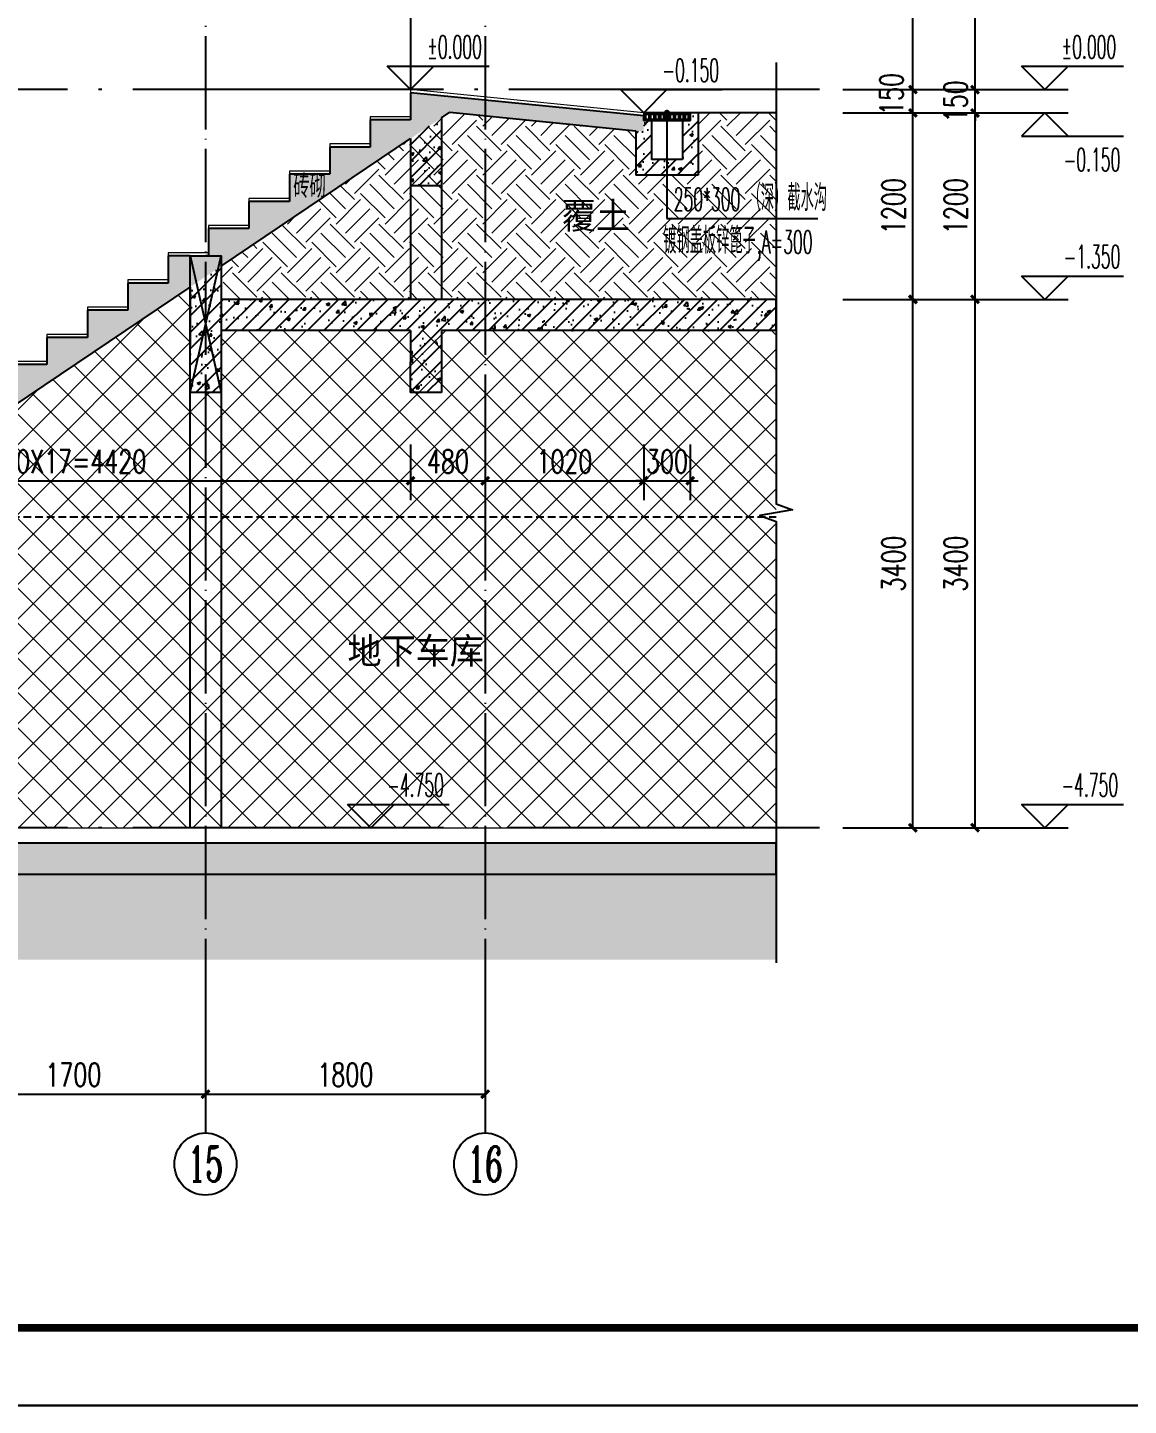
# Model space of a CAD drawing. Extents: x 393367 to 3005760, y 4998 to 826018.
# Drawn here: x 2827563 to 2834647, y 557662 to 566529 of the extents above; entities that cross this region are included whole.
import ezdxf
from ezdxf.enums import TextEntityAlignment as Align

# ---------------------------------------------------------------- set-up
doc = ezdxf.new("R2010")
doc.units = 0
doc.header["$LTSCALE"] = 1000
doc.linetypes.add('DOTE', pattern=[2.42, 2, -0.2, 0.02, -0.2])
doc.linetypes.add('HIDDEN', pattern=[0.375, 0.25, -0.125])
doc.layers.get('0').update_dxf_attribs({"linetype": 'CONTINUOUS'})
doc.layers.get('Defpoints').update_dxf_attribs({"linetype": 'CONTINUOUS'})
for name, color, linetype in [('-TK', 7, 'CONTINUOUS'), ('AXIS', 3, 'CONTINUOUS'), ('AXIS_TEXT', 7, 'CONTINUOUS'), ('DIM_ELEV', 3, 'CONTINUOUS'), ('DIM_LEAD', 3, 'CONTINUOUS'), ('DIM_SYMB', 3, 'CONTINUOUS'), ('DOTE', 8, 'DOTE'), ('PUB_DIM', 3, 'CONTINUOUS'), ('PUB_HATCH', 8, 'CONTINUOUS'), ('PUB_TEXT', 7, 'CONTINUOUS'), ('S-大样-砼线', 7, 'CONTINUOUS'), ('TEXT', 7, 'CONTINUOUS'), ('WALL', 130, 'CONTINUOUS'), ('地库集水坑', 128, 'CONTINUOUS'), ('审核', 1, 'CONTINUOUS'), ('尺寸标注', 86, 'CONTINUOUS'), ('看线', 251, 'CONTINUOUS')]:
    doc.layers.add(name, color=color, linetype=linetype)
doc.layers.add('yichutu', color=7, linetype='CONTINUOUS', true_color=0xffffff, plot=False)
doc.layers.add('内粉刷', color=37, linetype='CONTINUOUS', lineweight=9)
doc.layers.add('填充', color=251, linetype='CONTINUOUS', lineweight=5)
doc.styles.add('_TCH_AXIS', font='COMPLEX', dxfattribs={"bigfont": 'GBCBIG'})
doc.styles.add('_TCH_DIM', font='simplex.shx', dxfattribs={"width": 0.65, "bigfont": 'gbcbig.shx'})
doc.styles.add('_TCH_DIM_T3', font='SIMPLEX', dxfattribs={"width": 0.705882, "bigfont": 'GBCBIG'})
doc.styles.add('COMPLEX', font='COMPLEX')
doc.styles.add('TSSD_Rein', font='Tssdeng.shx', dxfattribs={"width": 0.7, "bigfont": 'hztxt.shx'})
doc.dimstyles.new('_TCH_ARCH&&50', dxfattribs={"dimtxt": 148.75, "dimasz": 50, "dimexe": 125, "dimexo": 150, "dimgap": 50, "dimtad": 1, "dimdec": 0, "dimzin": 0, "dimdsep": 46, "dimtxsty": '_TCH_DIM_T3', "dimblk": 'ARCHTICK', "dimcen": 0.09, "dimclrt": 4, "dimazin": 2, "dimtfac": 1, "dimtdec": 0, "dimtix": 1, "dimtmove": 2, "dimatfit": 3, "dimfxl": 1, "dimtolj": 1, "dimtzin": 0, "dimarcsym": 0})
pattern_1 = [(45, (2410820.16, 602438.364), (-53.033009, 53.033009), []), (50, (2410820.16, 602438.36), (215.178055, -18.82564), [22.5, -247.5]), (355, (2410820.16, 602438.36), (-41.6254, 225.65764), [18, -198]), (100.4514, (2410838.1, 602436.8), (173.55281, 206.83186), [19.12206, -210.34263]), (46.1842, (2410820.16, 602498.36), (320.17231, -49.6557), [33.75, -371.25]), (96.6356, (2410846.84, 602494.23), (280.39881, 292.23536), [28.68309, -315.5139]), (351.1842, (2410820.16, 602498.36), (280.39858, 292.23558), [27, -297]), (21, (2410850.16, 602483.36), (179.072116, -120.78567), [22.5, -247.5]), (326, (2410850.16, 602483.36), (72.9946, 217.54501), [18, -198]), (71.4514, (2410865.08, 602473.3), (252.06679, 96.75915), [19.12206, -210.34263]), (37.5, (2410820.16, 602438.364), (3.647957, 99.868156), [0, -195.6, 0, -201, 0, -198.75]), (7.5, (2410820.16, 602438.36), (78.92086, 118.323514), [0, -114.6, 0, -191.1, 0, -75.75]), (327.5, (2410753.26, 602438.364), (160.146731, -6.766462), [0, -75, 0, -234, 0, -310.5]), (317.5, (2410723.26, 602438.36), (174.95585, 30.031495), [0, -97.5, 0, -155.4, 0, -220.5])]

# ---------------------------------------------------------------- blocks, each defined once
blk = doc.blocks.new('_ArchTick')
at = {"color": 0, "linetype": 'ByBlock', "const_width": 0.4}
blk.add_lwpolyline([(-0.5, -0.5), (0.5, 0.5)], dxfattribs=at)
blk = doc.blocks.new('*D2295')
at = {"layer": 'AXIS', "color": 0, "lineweight": -2, "transparency": 16777216}
for p, q in [((2828707.9, 560265.5), (2828707.9, 559540.5)), ((2830507.9, 560265.5), (2830507.9, 559540.5)), ((2828707.9, 559665.5), (2830507.9, 559665.5))]:
    blk.add_line(p, q, dxfattribs=at)
at = {"layer": 'Defpoints', "color": 0, "transparency": 16777216}
for p in [(2828707.9, 560415.5), (2830507.9, 560415.5), (2830507.9, 559665.5)]:
    blk.add_point(p, dxfattribs=at)
at = {"layer": 'AXIS', "color": 0, "lineweight": -2, "transparency": 16777216, "xscale": 50, "yscale": 50, "zscale": 50, "rotation": 180}
blk.add_blockref('_ArchTick', (2828707.9, 559665.5), dxfattribs=at)
at = {"layer": 'AXIS', "color": 0, "lineweight": -2, "transparency": 16777216, "xscale": 50, "yscale": 50, "zscale": 50}
blk.add_blockref('_ArchTick', (2830507.9, 559665.5), dxfattribs=at)
at = {"layer": 'AXIS', "color": 4, "transparency": 16777216, "insert": (2829607.9, 559789.9), "char_height": 148.75, "attachment_point": 5, "style": '_TCH_DIM_T3'}
blk.add_mtext('\\A1;1800', dxfattribs=at)
blk = doc.blocks.new('*D2296')
at = {"layer": 'AXIS', "color": 0, "lineweight": -2, "transparency": 16777216}
for p, q in [((2827007.9, 560265.5), (2827007.9, 559540.5)), ((2828707.9, 560265.5), (2828707.9, 559540.5)), ((2827007.9, 559665.5), (2828707.9, 559665.5))]:
    blk.add_line(p, q, dxfattribs=at)
at = {"layer": 'Defpoints', "color": 0, "transparency": 16777216}
for p in [(2827007.9, 560415.5), (2828707.9, 560415.5), (2828707.9, 559665.5)]:
    blk.add_point(p, dxfattribs=at)
at = {"layer": 'AXIS', "color": 0, "lineweight": -2, "transparency": 16777216, "xscale": 50, "yscale": 50, "zscale": 50, "rotation": 180}
blk.add_blockref('_ArchTick', (2827007.9, 559665.5), dxfattribs=at)
at = {"layer": 'AXIS', "color": 0, "lineweight": -2, "transparency": 16777216, "xscale": 50, "yscale": 50, "zscale": 50}
blk.add_blockref('_ArchTick', (2828707.9, 559665.5), dxfattribs=at)
at = {"layer": 'AXIS', "color": 4, "transparency": 16777216, "insert": (2827857.9, 559789.9), "char_height": 148.75, "attachment_point": 5, "style": '_TCH_DIM_T3'}
blk.add_mtext('\\A1;1700', dxfattribs=at)
blk = doc.blocks.new('*D2302')
at = {"layer": 'Defpoints', "color": 0, "transparency": 16777216}
for p in [(2832660.1, 564779.6), (2833260.1, 564779.6), (2832660.1, 561379.6)]:
    blk.add_point(p, dxfattribs=at)
at = {"layer": 'PUB_DIM', "color": 0, "lineweight": -2, "transparency": 16777216}
for p, q in [((2832810.1, 564779.6), (2833385.1, 564779.6)), ((2833260.1, 561379.6), (2833260.1, 564779.6)), ((2832810.1, 561379.6), (2833385.1, 561379.6))]:
    blk.add_line(p, q, dxfattribs=at)
at = {"layer": 'PUB_DIM', "color": 0, "lineweight": -2, "transparency": 16777216, "xscale": 50, "yscale": 50, "zscale": 50}
for p, rotation in [((2833260.1, 564779.6), 90), ((2833260.1, 561379.6), 270)]:
    blk.add_blockref('_ArchTick', p, dxfattribs=dict(at, rotation=rotation))
at = {"layer": 'PUB_DIM', "color": 4, "transparency": 16777216, "insert": (2833135.7, 563079.6), "char_height": 148.75, "attachment_point": 5, "rotation": 90, "style": '_TCH_DIM_T3'}
blk.add_mtext('\\A1;3400', dxfattribs=at)
blk = doc.blocks.new('*D2303')
at = {"layer": 'Defpoints', "color": 0, "transparency": 16777216}
for p in [(2832660.1, 565979.1), (2833260.1, 565979.1), (2832660.1, 564779.6)]:
    blk.add_point(p, dxfattribs=at)
at = {"layer": 'PUB_DIM', "color": 0, "lineweight": -2, "transparency": 16777216}
for p, q in [((2832810.1, 565979.1), (2833385.1, 565979.1)), ((2833260.1, 564779.6), (2833260.1, 565979.1)), ((2832810.1, 564779.6), (2833385.1, 564779.6))]:
    blk.add_line(p, q, dxfattribs=at)
at = {"layer": 'PUB_DIM', "color": 0, "lineweight": -2, "transparency": 16777216, "xscale": 50, "yscale": 50, "zscale": 50}
for p, rotation in [((2833260.1, 565979.1), 90), ((2833260.1, 564779.6), 270)]:
    blk.add_blockref('_ArchTick', p, dxfattribs=dict(at, rotation=rotation))
at = {"layer": 'PUB_DIM', "color": 4, "transparency": 16777216, "insert": (2833135.7, 565379.3), "char_height": 148.75, "attachment_point": 5, "rotation": 90, "style": '_TCH_DIM_T3'}
blk.add_mtext('\\A1;1200', dxfattribs=at)
blk = doc.blocks.new('*D2304')
at = {"layer": 'Defpoints', "color": 0, "transparency": 16777216}
for p in [(2832660.1, 566129.6), (2833260.1, 566129.6), (2832660.1, 565979.1)]:
    blk.add_point(p, dxfattribs=at)
at = {"layer": 'PUB_DIM', "color": 0, "lineweight": -2, "transparency": 16777216}
for p, q in [((2832810.1, 566129.6), (2833385.1, 566129.6)), ((2833260.1, 565979.1), (2833260.1, 566129.6)), ((2832810.1, 565979.1), (2833385.1, 565979.1))]:
    blk.add_line(p, q, dxfattribs=at)
at = {"layer": 'PUB_DIM', "color": 0, "lineweight": -2, "transparency": 16777216, "xscale": 50, "yscale": 50, "zscale": 50}
for p, rotation in [((2833260.1, 566129.6), 90), ((2833260.1, 565979.1), 270)]:
    blk.add_blockref('_ArchTick', p, dxfattribs=dict(at, rotation=rotation))
at = {"layer": 'PUB_DIM', "color": 4, "transparency": 16777216, "insert": (2833122.6, 566100.8), "char_height": 148.75, "attachment_point": 5, "rotation": 90, "style": '_TCH_DIM_T3'}
blk.add_mtext('\\A1;150', dxfattribs=at)
blk = doc.blocks.new('*D2305')
at = {"layer": 'Defpoints', "color": 0, "transparency": 16777216}
for p in [(2832660.1, 569029.6), (2833260.1, 569029.6), (2832660.1, 566129.6)]:
    blk.add_point(p, dxfattribs=at)
at = {"layer": 'PUB_DIM', "color": 0, "lineweight": -2, "transparency": 16777216}
for p, q in [((2832810.1, 569029.6), (2833385.1, 569029.6)), ((2833260.1, 566129.6), (2833260.1, 569029.6)), ((2832810.1, 566129.6), (2833385.1, 566129.6))]:
    blk.add_line(p, q, dxfattribs=at)
at = {"layer": 'PUB_DIM', "color": 0, "lineweight": -2, "transparency": 16777216, "xscale": 50, "yscale": 50, "zscale": 50}
for p, rotation in [((2833260.1, 569029.6), 90), ((2833260.1, 566129.6), 270)]:
    blk.add_blockref('_ArchTick', p, dxfattribs=dict(at, rotation=rotation))
at = {"layer": 'PUB_DIM', "color": 4, "transparency": 16777216, "insert": (2833135.7, 567579.6), "char_height": 148.75, "attachment_point": 5, "rotation": 90, "style": '_TCH_DIM_T3'}
blk.add_mtext('\\A1;2900', dxfattribs=at)
blk = doc.blocks.new('*D2307')
at = {"layer": 'Defpoints', "color": 0, "transparency": 16777216}
for p in [(2832660.1, 564779.6), (2833660.1, 564779.6), (2832660.1, 561379.6)]:
    blk.add_point(p, dxfattribs=at)
at = {"layer": 'PUB_DIM', "color": 0, "lineweight": -2, "transparency": 16777216}
for p, q in [((2832810.1, 564779.6), (2833785.1, 564779.6)), ((2833660.1, 561379.6), (2833660.1, 564779.6)), ((2832810.1, 561379.6), (2833785.1, 561379.6))]:
    blk.add_line(p, q, dxfattribs=at)
at = {"layer": 'PUB_DIM', "color": 0, "lineweight": -2, "transparency": 16777216, "xscale": 50, "yscale": 50, "zscale": 50}
for p, rotation in [((2833660.1, 564779.6), 90), ((2833660.1, 561379.6), 270)]:
    blk.add_blockref('_ArchTick', p, dxfattribs=dict(at, rotation=rotation))
at = {"layer": 'PUB_DIM', "color": 4, "transparency": 16777216, "insert": (2833535.7, 563079.6), "char_height": 148.75, "attachment_point": 5, "rotation": 90, "style": '_TCH_DIM_T3'}
blk.add_mtext('\\A1;3400', dxfattribs=at)
blk = doc.blocks.new('*D2308')
at = {"layer": 'Defpoints', "color": 0, "transparency": 16777216}
for p in [(2832660.1, 565979.1), (2833660.1, 565979.1), (2832660.1, 564779.6)]:
    blk.add_point(p, dxfattribs=at)
at = {"layer": 'PUB_DIM', "color": 0, "lineweight": -2, "transparency": 16777216}
for p, q in [((2832810.1, 565979.1), (2833785.1, 565979.1)), ((2833660.1, 564779.6), (2833660.1, 565979.1)), ((2832810.1, 564779.6), (2833785.1, 564779.6))]:
    blk.add_line(p, q, dxfattribs=at)
at = {"layer": 'PUB_DIM', "color": 0, "lineweight": -2, "transparency": 16777216, "xscale": 50, "yscale": 50, "zscale": 50}
for p, rotation in [((2833660.1, 565979.1), 90), ((2833660.1, 564779.6), 270)]:
    blk.add_blockref('_ArchTick', p, dxfattribs=dict(at, rotation=rotation))
at = {"layer": 'PUB_DIM', "color": 4, "transparency": 16777216, "insert": (2833535.7, 565379.3), "char_height": 148.75, "attachment_point": 5, "rotation": 90, "style": '_TCH_DIM_T3'}
blk.add_mtext('\\A1;1200', dxfattribs=at)
blk = doc.blocks.new('*D2309')
at = {"layer": 'Defpoints', "color": 0, "transparency": 16777216}
for p in [(2832660.1, 566129.6), (2833660.1, 566129.6), (2832660.1, 565979.1)]:
    blk.add_point(p, dxfattribs=at)
at = {"layer": 'PUB_DIM', "color": 0, "lineweight": -2, "transparency": 16777216}
for p, q in [((2832810.1, 566129.6), (2833785.1, 566129.6)), ((2833660.1, 566129.6), (2833660.1, 566179.6)), ((2833660.1, 565979.1), (2833660.1, 566129.6)), ((2832810.1, 565979.1), (2833785.1, 565979.1)), ((2833660.1, 565979.1), (2833660.1, 565929.1))]:
    blk.add_line(p, q, dxfattribs=at)
at = {"layer": 'PUB_DIM', "color": 0, "lineweight": -2, "transparency": 16777216, "xscale": 50, "yscale": 50, "zscale": 50}
for p, rotation in [((2833660.1, 566129.6), 270), ((2833660.1, 565979.1), 90)]:
    blk.add_blockref('_ArchTick', p, dxfattribs=dict(at, rotation=rotation))
at = {"layer": 'PUB_DIM', "color": 4, "transparency": 16777216, "insert": (2833535.7, 566054.3), "char_height": 148.75, "attachment_point": 5, "rotation": 90, "style": '_TCH_DIM_T3'}
blk.add_mtext('\\A1;150', dxfattribs=at)
blk = doc.blocks.new('*D2310')
at = {"layer": 'Defpoints', "color": 0, "transparency": 16777216}
for p in [(2832660.1, 569029.6), (2833660.1, 569029.6), (2832660.1, 566129.6)]:
    blk.add_point(p, dxfattribs=at)
at = {"layer": 'PUB_DIM', "color": 0, "lineweight": -2, "transparency": 16777216}
for p, q in [((2832810.1, 569029.6), (2833785.1, 569029.6)), ((2833660.1, 566129.6), (2833660.1, 569029.6)), ((2832810.1, 566129.6), (2833785.1, 566129.6))]:
    blk.add_line(p, q, dxfattribs=at)
at = {"layer": 'PUB_DIM', "color": 0, "lineweight": -2, "transparency": 16777216, "xscale": 50, "yscale": 50, "zscale": 50}
for p, rotation in [((2833660.1, 569029.6), 90), ((2833660.1, 566129.6), 270)]:
    blk.add_blockref('_ArchTick', p, dxfattribs=dict(at, rotation=rotation))
at = {"layer": 'PUB_DIM', "color": 4, "transparency": 16777216, "insert": (2833535.7, 567579.6), "char_height": 148.75, "attachment_point": 5, "rotation": 90, "style": '_TCH_DIM_T3'}
blk.add_mtext('\\A1;2900', dxfattribs=at)
blk = doc.blocks.new('*D2312')
at = {"layer": 'Defpoints', "color": 0, "transparency": 16777216}
for p in [(2831527.9, 563995.8), (2831827.9, 563995.8), (2831827.9, 563612.2)]:
    blk.add_point(p, dxfattribs=at)
at = {"layer": '尺寸标注', "color": 0, "lineweight": -2, "transparency": 16777216}
for p, q in [((2831527.9, 563845.8), (2831527.9, 563487.2)), ((2831827.9, 563845.8), (2831827.9, 563487.2)), ((2831527.9, 563612.2), (2831477.9, 563612.2)), ((2831527.9, 563612.2), (2831827.9, 563612.2)), ((2831827.9, 563612.2), (2831877.9, 563612.2))]:
    blk.add_line(p, q, dxfattribs=at)
at = {"layer": '尺寸标注', "color": 0, "lineweight": -2, "transparency": 16777216, "xscale": 50, "yscale": 50, "zscale": 50}
blk.add_blockref('_ArchTick', (2831527.9, 563612.2), dxfattribs=at)
at = {"layer": '尺寸标注', "color": 0, "lineweight": -2, "transparency": 16777216, "xscale": 50, "yscale": 50, "zscale": 50, "rotation": 180}
blk.add_blockref('_ArchTick', (2831827.9, 563612.2), dxfattribs=at)
at = {"layer": '尺寸标注', "color": 4, "transparency": 16777216, "insert": (2831677.9, 563736.5), "char_height": 148.75, "attachment_point": 5, "style": '_TCH_DIM_T3'}
blk.add_mtext('\\A1;300', dxfattribs=at)
blk = doc.blocks.new('*D2313')
at = {"layer": 'Defpoints', "color": 0, "transparency": 16777216}
for p in [(2830507.9, 563995.8), (2831527.9, 563995.8), (2831527.9, 563612.2)]:
    blk.add_point(p, dxfattribs=at)
at = {"layer": '尺寸标注', "color": 0, "lineweight": -2, "transparency": 16777216}
for p, q in [((2830507.9, 563845.8), (2830507.9, 563487.2)), ((2831527.9, 563845.8), (2831527.9, 563487.2)), ((2830507.9, 563612.2), (2831527.9, 563612.2))]:
    blk.add_line(p, q, dxfattribs=at)
at = {"layer": '尺寸标注', "color": 0, "lineweight": -2, "transparency": 16777216, "xscale": 50, "yscale": 50, "zscale": 50, "rotation": 180}
blk.add_blockref('_ArchTick', (2830507.9, 563612.2), dxfattribs=at)
at = {"layer": '尺寸标注', "color": 0, "lineweight": -2, "transparency": 16777216, "xscale": 50, "yscale": 50, "zscale": 50}
blk.add_blockref('_ArchTick', (2831527.9, 563612.2), dxfattribs=at)
at = {"layer": '尺寸标注', "color": 4, "transparency": 16777216, "insert": (2831017.9, 563736.5), "char_height": 148.75, "attachment_point": 5, "style": '_TCH_DIM_T3'}
blk.add_mtext('\\A1;1020', dxfattribs=at)
blk = doc.blocks.new('*D2314')
at = {"layer": 'Defpoints', "color": 0, "transparency": 16777216}
for p in [(2830027.9, 563995.8), (2830507.9, 563995.8), (2830507.9, 563612.2)]:
    blk.add_point(p, dxfattribs=at)
at = {"layer": '尺寸标注', "color": 0, "lineweight": -2, "transparency": 16777216}
for p, q in [((2830027.9, 563845.8), (2830027.9, 563487.2)), ((2830507.9, 563845.8), (2830507.9, 563487.2)), ((2830027.9, 563612.2), (2830507.9, 563612.2))]:
    blk.add_line(p, q, dxfattribs=at)
at = {"layer": '尺寸标注', "color": 0, "lineweight": -2, "transparency": 16777216, "xscale": 50, "yscale": 50, "zscale": 50, "rotation": 180}
blk.add_blockref('_ArchTick', (2830027.9, 563612.2), dxfattribs=at)
at = {"layer": '尺寸标注', "color": 0, "lineweight": -2, "transparency": 16777216, "xscale": 50, "yscale": 50, "zscale": 50}
blk.add_blockref('_ArchTick', (2830507.9, 563612.2), dxfattribs=at)
at = {"layer": '尺寸标注', "color": 4, "transparency": 16777216, "insert": (2830267.9, 563736.5), "char_height": 148.75, "attachment_point": 5, "style": '_TCH_DIM_T3'}
blk.add_mtext('\\A1;480', dxfattribs=at)
blk = doc.blocks.new('*D2315')
at = {"layer": 'Defpoints', "color": 0, "transparency": 16777216}
for p in [(2825607.9, 563995.8), (2830027.9, 563995.8), (2830027.9, 563612.2)]:
    blk.add_point(p, dxfattribs=at)
at = {"layer": '尺寸标注', "color": 0, "lineweight": -2, "transparency": 16777216}
for p, q in [((2825607.9, 563845.8), (2825607.9, 563487.2)), ((2830027.9, 563845.8), (2830027.9, 563487.2)), ((2825607.9, 563612.2), (2830027.9, 563612.2))]:
    blk.add_line(p, q, dxfattribs=at)
at = {"layer": '尺寸标注', "color": 0, "lineweight": -2, "transparency": 16777216, "xscale": 50, "yscale": 50, "zscale": 50, "rotation": 180}
blk.add_blockref('_ArchTick', (2825607.9, 563612.2), dxfattribs=at)
at = {"layer": '尺寸标注', "color": 0, "lineweight": -2, "transparency": 16777216, "xscale": 50, "yscale": 50, "zscale": 50}
blk.add_blockref('_ArchTick', (2830027.9, 563612.2), dxfattribs=at)
at = {"layer": '尺寸标注', "color": 4, "transparency": 16777216, "insert": (2827817.9, 563736.5), "char_height": 148.75, "attachment_point": 5, "style": '_TCH_DIM_T3'}
blk.add_mtext('\\A1;260X17=4420', dxfattribs=at)
blk = doc.blocks.new('_axiso')
blk.add_circle((0, 0), 0.5)
at = {"layer": 'AXIS_TEXT', "style": 'COMPLEX', "width": 1.041667}
blk.add_attdef('A', text='', height=0.56, dxfattribs=at).set_placement((-0.25, -0.28), (0.25, -0.28), align=Align.FIT)
blk = doc.blocks.new('A1')
blk.add_lwpolyline([(0, 59400), (0, 0), (84100, 0), (84100, 59400)], close=True)
at = {"const_width": 100}
blk.add_lwpolyline([(2500, 58400), (2500, 1000), (83100, 1000), (83100, 58400)], close=True, dxfattribs=at)
blk = doc.blocks.new('yct-841-594-42050-29700-50-1000')
at = {"layer": 'yichutu', "color": 7, "true_color": 0xffffff}
blk.add_lwpolyline([(0, 0), (0, 29700), (42050, 29700), (42050, 0)], close=True, dxfattribs=at)

msp = doc.modelspace()

# ---------------------------------------------------------------- hatches: boundary and pattern name
at = {"layer": 'PUB_HATCH'}
h = msp.add_hatch(dxfattribs=at)
h.set_pattern_fill('钢筋混凝土', color=256, scale=30, style=0)
h.set_pattern_definition(pattern_1)
h.paths.add_polyline_path([(2831527.85143, 565959.57234), (2830027.85143, 566109.57234), (2830027.85143, 565934.57234), (2829767.85143, 565934.57234), (2829767.85143, 565759.57234), (2829507.85143, 565759.57234), (2829507.85143, 565584.57234), (2829247.85143, 565584.57234), (2829247.85143, 565409.57234), (2828987.85143, 565409.57234), (2828987.85143, 565234.57234), (2828727.85143, 565234.57234), (2828727.85143, 565059.57234), (2828467.85143, 565059.57234), (2828467.85143, 564884.57234), (2828207.85143, 564884.57234), (2828207.85143, 564709.57234), (2827947.85143, 564709.57234), (2827947.85143, 564534.57234), (2827687.85143, 564534.57234), (2827687.85143, 564359.57234), (2827427.85143, 564359.57234), (2827427.85143, 564184.57234), (2827167.85143, 564184.57234), (2827167.85143, 564009.57234), (2826907.85143, 564009.57234), (2826907.85143, 563834.57234), (2826647.85143, 563834.57234), (2826647.85143, 563659.57234), (2826387.85143, 563659.57234), (2826387.85143, 563484.57234), (2826127.85143, 563484.57234), (2826127.85143, 563309.57234), (2825867.85143, 563309.57234), (2825867.85143, 563134.57234), (2825607.85143, 563134.57234), (2825607.85143, 562959.57234), (2824507.79872, 562959.57234), (2824507.79872, 562859.57234), (2825407.85143, 562859.57234), (2825407.85143, 562559.57234), (2825607.85143, 562559.57234), (2825607.85143, 562839.03054), (2830280.14591, 565983.84413), (2831527.85143, 565859.07358)])
h = msp.add_hatch(dxfattribs=at)
h.set_pattern_fill('钢筋混凝土', color=256, scale=30, style=0)
h.set_pattern_definition(pattern_1)
h.paths.add_polyline_path([(2830027.7311, 565934.57234), (2830027.85143, 565934.57234), (2830027.85143, 566001.90012)])
h = msp.add_hatch(dxfattribs=at)
h.set_pattern_fill('钢筋混凝土', color=256, scale=30, style=0)
h.set_pattern_definition(pattern_1)
h.paths.add_polyline_path([(2831827.85142, 565979.57235), (2831827.90431, 565929.57231), (2831877.90428, 565929.6252), (2831877.85139, 565979.62524)])
h = msp.add_hatch(dxfattribs=at)
h.set_pattern_fill('钢筋混凝土', color=256, scale=30, style=0)
h.set_pattern_definition(pattern_1)
h.paths.add_polyline_path([(2830227.75646, 565948.582), (2830027.51527, 565813.80427), (2830026.97174, 565509.67883), (2830226.97142, 565509.32139)])
h = msp.add_hatch(dxfattribs=at)
h.set_pattern_fill('钢筋混凝土', color=256, scale=30, style=0)
h.set_pattern_definition(pattern_1)
h.paths.add_polyline_path([(2831527.85143, 565929.57235), (2831527.85143, 565859.07358), (2831477.54747, 565864.10398), (2831477.54767, 565579.56708), (2831577.5476, 565679.56708), (2831577.54742, 565929.57238)])
h = msp.add_hatch(dxfattribs=at)
h.set_pattern_fill('钢筋混凝土', color=256, scale=30, style=0)
h.set_pattern_definition(pattern_1)
h.paths.add_polyline_path([(2831877.90431, 565929.57231), (2831777.90431, 565929.57238), (2831777.90414, 565679.56708), (2831877.90407, 565579.56708)])
h = msp.add_hatch(dxfattribs=at)
h.set_pattern_fill('钢筋混凝土', color=256, scale=30, style=0)
h.set_pattern_definition(pattern_1)
h.paths.add_polyline_path([(2831877.90407, 565579.56708), (2831777.90414, 565679.56708), (2831577.5476, 565679.56708), (2831477.54767, 565579.56708)])
h = msp.add_hatch(dxfattribs=at)
h.set_pattern_fill('钢筋混凝土', color=256, scale=30, style=0)
h.set_pattern_definition(pattern_1)
h.paths.add_polyline_path([(2828809.04512, 564993.68013), (2828608.84731, 564858.93161), (2828608.73115, 564779.71958), (2828741.96672, 564712.95475), (2828808.73115, 564779.57234)])
h = msp.add_hatch(dxfattribs=at)
h.set_pattern_fill('钢筋混凝土', color=256, scale=30, style=0)
h.set_pattern_definition(pattern_1)
h.paths.add_polyline_path([(2828609.14153, 565059.57234), (2828709.14164, 565059.57234), (2828609.14175, 565059.71898)])
h = msp.add_hatch(dxfattribs=at)
h.set_pattern_fill('钢筋混凝土', color=256, scale=30, style=0)
h.set_pattern_definition(pattern_1)
h.paths.add_polyline_path([(2828741.96672, 564712.95475), (2828608.73115, 564779.71958), (2828607.8514, 564179.794), (2828807.85119, 564179.50071), (2828808.43786, 564579.57234)])
h = msp.add_hatch(dxfattribs=at)
h.set_pattern_fill('钢筋混凝土', color=256, scale=30, style=0)
h.set_pattern_definition(pattern_1)
h.paths.add_polyline_path([(2830126.77579, 564646.239), (2830126.97131, 564779.57234), (2828808.73115, 564779.57234), (2828741.96672, 564712.95475), (2828808.43786, 564579.57234), (2830026.67792, 564579.57234)])
h = msp.add_hatch(dxfattribs=at)
h.set_pattern_fill('钢筋混凝土', color=256, scale=30, style=0)
h.set_pattern_definition(pattern_1)
h.paths.add_polyline_path([(2832380.10058, 564779.57234), (2830126.97131, 564779.57234), (2830126.77579, 564646.239), (2830226.67813, 564579.57234), (2832380.10058, 564579.57234)])
h = msp.add_hatch(dxfattribs=at)
h.set_pattern_fill('钢筋混凝土', color=256, scale=30, style=0)
h.set_pattern_definition(pattern_1)
h.paths.add_polyline_path([(2830126.77579, 564646.239), (2830026.67792, 564579.57234), (2830026.09168, 564179.794), (2830226.09146, 564179.50071), (2830226.67813, 564579.57234)])
h = msp.add_hatch(dxfattribs=at)
h.set_pattern_fill('钢筋混凝土', color=256, scale=30, style=0)
h.set_pattern_definition(pattern_1)
h.paths.add_polyline_path([(2832380.10058, 561279.57234), (2824107.85601, 561279.57234), (2824107.85601, 561079.57234), (2832380.10058, 561079.57234)])
at = {"layer": '地库集水坑'}
h = msp.add_hatch(dxfattribs=at)
h.set_pattern_fill('STEEL', color=250, scale=20, angle=45, style=0)
h.set_pattern_definition([(90, (929875.92, 4508668.617), (-31.75, 5e-15), []), (90, (929864.695, 4508679.842), (-31.75, 5e-15), [])])
h.paths.add_polyline_path([(2831827.85142, 565979.57235), (2831527.85143, 565979.57234), (2831527.85143, 565929.57234), (2831827.85142, 565929.57234)])
at = {"layer": '填充'}
h = msp.add_hatch(dxfattribs=at)
h.set_pattern_fill('EARTH', color=250, scale=70, angle=45, style=0)
h.set_pattern_definition([(45, (1685582.1, 167231.3), (0, 314.308964), [222.25, -222.25]), (45, (1685523.17, 167290.24), (0, 314.308964), [222.25, -222.25]), (45, (1685464.24, 167349.17), (0, 314.308964), [222.25, -222.25]), (135, (1685464.24, 167388.46), (-314.308964, 0), [222.25, -222.25]), (135, (1685523.17, 167447.4), (-314.308964, 0), [222.25, -222.25]), (135, (1685582.1, 167506.33), (-314.308964, 0), [222.25, -222.25])])
h.paths.add_polyline_path([(2831877.90407, 565859.07335), (2831877.90407, 565579.56679), (2831477.54767, 565579.56708), (2831474.95015, 565864.36371), (2830280.14591, 565983.84413), (2828808.73046, 564993.46835), (2828808.73046, 564779.57234), (2832380.10058, 564779.57234), (2832380.10058, 565979.53492), (2831877.90431, 565979.53467), (2831877.90431, 565859.07333)])
h = msp.add_hatch(dxfattribs=at)
h.set_pattern_fill('ANSI37', color=196, scale=100, style=0)
h.set_pattern_definition([(45, (2829057.85, 571239.61), (-112.2532, 112.2532), []), (135, (2829057.85, 571239.61), (-112.2532, -112.2532), [])])
edge = h.paths.add_edge_path()
edge.add_line((2828808.27805, 564578.02194), (2828808.27805, 564177.88187))
edge.add_line((2828808.27805, 564177.88187), (2828607.8482, 564178.31296))
edge.add_line((2828607.8482, 564178.31296), (2828608.84731, 564858.93161))
edge.add_line((2828608.84731, 564858.93161), (2828193.79925, 564579.57234))
edge.add_line((2828193.79925, 564579.57234), (2825607.85143, 562839.03054))
edge.add_line((2825607.85143, 562839.03054), (2825607.85143, 562559.57234))
edge.add_line((2825607.85143, 562559.57234), (2825407.85143, 562559.57234))
edge.add_line((2825407.85143, 562559.57234), (2825407.85143, 562859.57234))
edge.add_line((2825407.85143, 562859.57234), (2824557.85143, 562859.57234))
edge.add_line((2824557.85143, 562859.57234), (2824557.85133, 562579.56708))
edge.add_line((2824357.67316, 562579.56708), (2824208.03606, 562579.56708))
edge.add_line((2824208.03606, 562579.56708), (2824207.85311, 561379.57326))
edge.add_line((2824207.85311, 561379.57326), (2832380.10058, 561379.57217))
edge.add_line((2832380.10058, 561379.57217), (2832380.10058, 564579.57231))
edge.add_line((2832380.10058, 564579.57231), (2828808.70837, 564578.02101))
h = msp.add_hatch(dxfattribs=at)
h.set_pattern_fill('EARTH', color=250, scale=50, angle=45, style=0)
h.set_pattern_definition([(45, (2665612.83, 698163.64), (0, 224.5064), [158.75, -158.75]), (45, (2665570.74, 698205.74), (0, 224.5064), [158.75, -158.75]), (45, (2665528.64, 698247.83), (0, 224.5064), [158.75, -158.75]), (135, (2665528.64, 698275.9), (-224.5064, 0), [158.75, -158.75]), (135, (2665570.74, 698317.99), (-224.5064, 0), [158.75, -158.75]), (135, (2665612.83, 698360.09), (-224.5064, 0), [158.75, -158.75])])
h.paths.add_polyline_path([(2832380.10058, 560529.67416), (2832380.10058, 561079.92606), (2817201.25282, 561079.92605), (2817201.25282, 560529.67415)])

# ---------------------------------------------------------------- linework, layer by layer
at = {"layer": 'AXIS'}
for p, q in [((2828707.8513, 560415.47563), (2828707.8513, 559415.47563)), ((2830507.8513, 560415.47563), (2830507.8513, 559415.47563))]:
    msp.add_line(p, q, dxfattribs=at)
at = {"layer": 'DIM_ELEV', "color": 6}
for p, q in [((2830027.85143, 566129.57234), (2829877.85143, 566279.57234)), ((2829877.85143, 566279.57234), (2830533.85143, 566279.57234)), ((2830027.85143, 566129.57234), (2830177.85143, 566279.57234)), ((2831527.85143, 565979.57234), (2831377.85143, 566129.57234)), ((2831377.85143, 566129.57234), (2832033.85143, 566129.57234)), ((2831527.85143, 565979.57234), (2831677.85143, 566129.57234))]:
    msp.add_line(p, q, dxfattribs=at)
at = {"layer": 'DIM_ELEV'}
for p, q in [((2834110.10058, 566129.57234), (2833960.10058, 566279.57234)), ((2833960.10058, 566279.57234), (2834616.10058, 566279.57234)), ((2834110.10058, 566129.57234), (2834260.10058, 566279.57234)), ((2833260.10058, 566129.57234), (2834260.10058, 566129.57234)), ((2833260.10058, 565979.10189), (2834260.10058, 565979.10189)), ((2834110.10058, 565979.10189), (2833960.10058, 565829.10189)), ((2834110.10058, 565979.10189), (2834260.10058, 565829.10189)), ((2833960.10058, 565829.10189), (2834616.10058, 565829.10189)), ((2834110.10058, 564779.57234), (2833960.10058, 564929.57234)), ((2833960.10058, 564929.57234), (2834616.10058, 564929.57234)), ((2834110.10058, 564779.57234), (2834260.10058, 564929.57234)), ((2833260.10058, 564779.57234), (2834260.10058, 564779.57234)), ((2829771.09875, 561379.57234), (2829621.09875, 561529.57234)), ((2829621.09875, 561529.57234), (2830277.09875, 561529.57234)), ((2829771.09875, 561379.57234), (2829921.09875, 561529.57234)), ((2834110.10058, 561379.57234), (2833960.10058, 561529.57234)), ((2833960.10058, 561529.57234), (2834616.10058, 561529.57234)), ((2834110.10058, 561379.57234), (2834260.10058, 561529.57234)), ((2833260.10058, 561379.57234), (2834260.10058, 561379.57234))]:
    msp.add_line(p, q, dxfattribs=at)
at = {"layer": 'DIM_LEAD'}
for p, q in [((2831677.72587, 565979.5547), (2831677.72587, 565298.91521)), ((2831677.72587, 565298.91521), (2832647.67693, 565298.91521))]:
    msp.add_line(p, q, dxfattribs=at)
at = {"layer": 'DIM_LEAD', "const_width": 20}
msp.add_lwpolyline([(2831677.72587, 565989.5547, 1), (2831677.72587, 565969.5547, 1)], format="xyb", close=True, dxfattribs=at)
at = {"layer": 'DIM_SYMB'}
msp.add_lwpolyline([(2832380.10058, 566303.91791), (2832380.10058, 563463.62486), (2832485.10058, 563425.40799), (2832275.10058, 563388.37932), (2832380.10058, 563351.12486), (2832380.10058, 560510.83181)], dxfattribs=at)
at = {"layer": 'DOTE', "linetype": 'DOTE', "ltscale": 0.3}
for p, q in [((2828707.8513, 570829.60446), (2828707.8513, 560415.47563)), ((2830507.8513, 570829.60446), (2830507.8513, 560415.47563))]:
    msp.add_line(p, q, dxfattribs=at)
at = {"layer": 'DOTE', "linetype": 'DOTE'}
for p, q in [((2832660.10058, 566129.57234), (2816933.31958, 566129.57234)), ((2832660.10058, 561379.57234), (2816933.31958, 561379.57234))]:
    msp.add_line(p, q, dxfattribs=at)
at = {"layer": 'S-大样-砼线'}
for p, q in [((2828608.84841, 564180.25227), (2828808.14563, 565059.71898)), ((2828609.14175, 565059.71898), (2828807.85217, 564180.18383))]:
    msp.add_line(p, q, dxfattribs=at)
msp.add_lwpolyline([(2828807.85229, 564180.25227), (2828608.84841, 564180.25227), (2828609.14175, 565059.71898), (2828808.14563, 565059.71898)], close=True, dxfattribs=at)
at = {"layer": 'WALL'}
for p, q in [((2831527.85143, 565959.57234), (2830027.85143, 566109.57234)), ((2830027.85143, 566109.57234), (2830027.85143, 566001.90011)), ((2830027.85143, 566001.90012), (2830027.7311, 565934.57234)), ((2830227.75646, 565948.582), (2830280.14591, 565983.84413)), ((2830280.14591, 565983.84413), (2831477.54747, 565864.10398)), ((2831527.85143, 565929.57235), (2831527.85143, 565959.57234)), ((2831877.85139, 565979.62524), (2831827.85142, 565979.57235)), ((2831827.85142, 565979.57235), (2831827.90431, 565929.57231)), ((2831877.85139, 565979.62524), (2831877.90428, 565929.6252)), ((2830027.7311, 565934.57234), (2829767.85143, 565934.57234)), ((2829767.85143, 565934.57234), (2829767.85143, 565759.57234)), ((2830227.75646, 565948.582), (2830226.97142, 565509.32139)), ((2831477.54747, 565864.10398), (2831477.54767, 565579.56708)), ((2831577.54742, 565929.57238), (2831577.5476, 565679.56708)), ((2831777.90431, 565929.57238), (2831777.90414, 565679.56708)), ((2831827.90431, 565929.57231), (2831777.90431, 565929.57238)), ((2831877.90431, 565929.57231), (2831877.90407, 565579.56708)), ((2828809.04512, 564993.68013), (2830027.51527, 565813.80427)), ((2830027.51527, 565813.80427), (2830026.97174, 565509.67883)), ((2829767.85143, 565759.57234), (2829507.85143, 565759.57234)), ((2829507.85143, 565759.57234), (2829507.85143, 565584.57234)), ((2831777.90414, 565679.56708), (2831577.5476, 565679.56708)), ((2829507.85143, 565584.57234), (2829247.85143, 565584.57234)), ((2829247.85143, 565584.57234), (2829247.85143, 565409.57234)), ((2830226.97142, 565509.32139), (2830026.97174, 565509.67883)), ((2831877.90407, 565579.56708), (2831477.54767, 565579.56708)), ((2829247.85143, 565409.57234), (2828987.85143, 565409.57234)), ((2828987.85143, 565409.57234), (2828987.85143, 565234.57234)), ((2828987.85143, 565234.57234), (2828727.85143, 565234.57234)), ((2828727.85143, 565234.57234), (2828727.85143, 565059.57234)), ((2828609.14154, 565059.57234), (2828467.85143, 565059.57234)), ((2828467.85143, 565059.57234), (2828467.85143, 564884.57234)), ((2828609.14175, 565059.71898), (2828609.14153, 565059.57234)), ((2828727.85143, 565059.57234), (2828709.14163, 565059.57234)), ((2828809.04512, 564993.68013), (2828808.73115, 564779.57234)), ((2825607.85143, 562839.03054), (2828608.84731, 564858.93161)), ((2828467.85143, 564884.57234), (2828207.85143, 564884.57234)), ((2828207.85143, 564884.57234), (2828207.85143, 564709.57234)), ((2828608.84731, 564858.93161), (2828608.73115, 564779.71958)), ((2828207.85143, 564709.57234), (2827947.85143, 564709.57234)), ((2827947.85143, 564709.57234), (2827947.85143, 564534.57234)), ((2828608.73115, 564779.71958), (2828607.8514, 564179.794)), ((2830126.97131, 564779.57234), (2828808.73115, 564779.57234)), ((2832380.10058, 564779.57234), (2830126.97131, 564779.57234)), ((2832380.10058, 564579.57234), (2832380.10058, 564779.57234)), ((2827947.85143, 564534.57234), (2827687.85143, 564534.57234)), ((2827687.85143, 564534.57234), (2827687.85143, 564359.57234)), ((2828808.43786, 564579.57234), (2828807.85119, 564179.50071)), ((2830026.67792, 564579.57234), (2828808.43786, 564579.57234)), ((2830026.67792, 564579.57234), (2830026.09168, 564179.794)), ((2830226.67813, 564579.57234), (2830226.09146, 564179.50071)), ((2832380.10058, 564579.57234), (2830226.67813, 564579.57234)), ((2827687.85143, 564359.57234), (2827427.85143, 564359.57234)), ((2828807.85119, 564179.50071), (2828607.8514, 564179.794)), ((2830226.09146, 564179.50071), (2830026.09168, 564179.794)), ((2832380.10058, 561279.57234), (2824107.85601, 561279.57234)), ((2832380.10058, 561079.57234), (2832380.10058, 561279.57234)), ((2832380.10058, 561079.57234), (2824107.85601, 561079.57234))]:
    msp.add_line(p, q, dxfattribs=at)
at = {"layer": 'WALL', "color": 1}
msp.add_line((2832380.10058, 565979.53492), (2831877.85139, 565979.62524), dxfattribs=at)
at = {"layer": '内粉刷'}
msp.add_line((2824207.81042, 561379.57234), (2832380.10058, 561379.57234), dxfattribs=at)
msp.add_lwpolyline([(2831527.85143, 565979.57234), (2830027.85143, 566129.57234), (2830027.85143, 565954.57234), (2829767.85143, 565954.57234), (2829767.85143, 565779.57234), (2829507.85143, 565779.57234), (2829507.85143, 565604.57234), (2829247.85143, 565604.57234), (2829247.85143, 565429.57234), (2828987.85143, 565429.57234), (2828987.85143, 565254.57234), (2828727.85143, 565254.57234), (2828727.85143, 565079.57234), (2828467.85143, 565079.57234), (2828467.85143, 564904.57234), (2828207.85143, 564904.57234), (2828207.85143, 564729.57234), (2827947.85143, 564729.57234), (2827947.85143, 564554.57234), (2827687.85143, 564554.57234), (2827687.85143, 564379.57234), (2827427.85143, 564379.57234)], dxfattribs=at)
at = {"layer": '地库集水坑'}
for points in [[(2831827.85142, 565979.57235), (2831527.85143, 565979.57234), (2831527.85143, 565929.57234), (2831827.85142, 565929.57235)], [(2831817.85142, 565969.57235), (2831537.85143, 565969.57234), (2831537.85143, 565939.57234), (2831817.85142, 565939.57235)]]:
    msp.add_lwpolyline(points, close=True, dxfattribs=at)
at = {"layer": '审核', "color": 58, "linetype": 'HIDDEN', "ltscale": 0.2}
msp.add_line((2826410.9421, 563379.57234), (2832380.10058, 563379.57234), dxfattribs=at)
at = {"layer": '看线', "color": 32}
msp.add_line((2830027.85143, 566729.57234), (2830027.85143, 566129.57234), dxfattribs=at)
at = {"layer": '看线'}
for p, q in [((2830026.97174, 565509.67883), (2830026.97174, 564779.57234)), ((2830226.97142, 565509.32139), (2830226.97142, 564779.57234)), ((2828607.85107, 564179.43227), (2828607.85107, 561379.35216)), ((2828807.85107, 564179.43227), (2828807.85107, 561379.35216))]:
    msp.add_line(p, q, dxfattribs=at)

# ---------------------------------------------------------------- block references
at = {"layer": '-TK', "xscale": 0.5, "yscale": 0.5, "zscale": 0.5}
msp.add_blockref('A1', (2798752.93768, 557662.12225), dxfattribs=at)
at = {"layer": 'AXIS'}
ref = msp.add_blockref('_axiso', (2828707.8513, 559215.47563), dxfattribs=dict(at, xscale=400, yscale=400, zscale=400))
ref.add_attrib('A', '15', dxfattribs={"layer": 'AXIS_TEXT', "height": 226.27417, "style": '_TCH_AXIS', "width": 0.724138}).set_placement((2828594.71421, 559102.33854), (2828820.98838, 559102.33854), align=Align.FIT)
ref = msp.add_blockref('_axiso', (2830507.8513, 559215.47563), dxfattribs=dict(at, xscale=400, yscale=400, zscale=400))
ref.add_attrib('A', '16', dxfattribs={"layer": 'AXIS_TEXT', "height": 226.27417, "style": '_TCH_AXIS', "width": 0.724138}).set_placement((2830394.71421, 559102.33854), (2830620.98838, 559102.33854), align=Align.FIT)
at = {"layer": 'yichutu'}
msp.add_blockref('yct-841-594-42050-29700-50-1000', (2798752.93768, 557662.12225), dxfattribs=at)

# ---------------------------------------------------------------- texts
at = {"layer": 'PUB_TEXT', "color": 6, "style": '_TCH_DIM', "width": 0.494118}
for s, p in [('%%P0.000', (2830133.85143, 566329.62234)), ('-0.150', (2831647.85143, 566179.62234))]:
    msp.add_text(s, height=148.75, dxfattribs=at).set_placement(p)
at = {"layer": 'PUB_TEXT', "style": '_TCH_DIM'}
for s, height, width, p in [('%%P0.000', 148.75, 0.494118, (2834216.10058, 566329.62234)), ('-0.150', 148.75, 0.494118, (2834230.10058, 565604.05189)), ('（深）截水沟', 168.794326, 0.7, (2832197.15234, 565348.96521)), ('250*300', 148.75, 0.494118, (2831721.15234, 565348.96521)), ('镀钢盖板锌篦子', 168.794326, 0.7, (2831653.60246, 565073.86521)), (',A=300', 148.75, 0.494118, (2832255.67693, 565073.86521)), ('-1.350', 148.75, 0.494118, (2834230.10058, 564979.62234)), ('-4.750', 148.75, 0.494118, (2829877.09875, 561579.62234)), ('-4.750', 148.75, 0.494118, (2834216.10058, 561579.62234))]:
    msp.add_text(s, height=height, dxfattribs=dict(at, width=width)).set_placement(p)
at = {"layer": 'PUB_TEXT'}
for s, p in [('覆土', (2831001.39193, 565233.88187)), ('地下车库', (2829621.66226, 562433.87772))]:
    msp.add_text(s, height=168.794326, dxfattribs=at).set_placement(p)
at = {"layer": 'TEXT', "color": 230, "style": 'TSSD_Rein', "width": 0.7}
msp.add_text('砖砌', height=150, dxfattribs=at).set_placement((2829377.59041, 565432.31568), align=Align.CENTER)

# ---------------------------------------------------------------- dimensions: what is measured, and where the dimension line sits
at = {"layer": 'AXIS'}
for p1, p2, picture, middle in [((2827007.8513, 560415.47563), (2828707.8513, 560415.47563), '*D2296', (2827857.8513, 559789.85063)), ((2828707.8513, 560415.47563), (2830507.8513, 560415.47563), '*D2295', (2829607.8513, 559789.85063))]:
    dim = msp.add_aligned_dim(p1=p1, p2=p2, distance=-750, dimstyle='_TCH_ARCH&&50', dxfattribs=at)
    dim.commit()
    dim.dimension.update_dxf_attribs({"geometry": picture, "text_midpoint": middle})
at = {"layer": 'PUB_DIM'}
for p1, p2, distance, picture, middle in [((2832660.10058, 566129.57234), (2832660.10058, 569029.57234), -600, '*D2305', (2833135.72558, 567579.57234)), ((2832660.10058, 566129.57234), (2832660.10058, 569029.57234), -1000, '*D2310', (2833535.72558, 567579.57234)), ((2832660.10058, 565979.10189), (2832660.10058, 566129.57234), -1000, '*D2309', (2833535.72558, 566054.33711)), ((2832660.10058, 564779.57234), (2832660.10058, 565979.10189), -600, '*D2303', (2833135.72558, 565379.33711)), ((2832660.10058, 564779.57234), (2832660.10058, 565979.10189), -1000, '*D2308', (2833535.72558, 565379.33711)), ((2832660.10058, 561379.57234), (2832660.10058, 564779.57234), -600, '*D2302', (2833135.72558, 563079.57234)), ((2832660.10058, 561379.57234), (2832660.10058, 564779.57234), -1000, '*D2307', (2833535.72558, 563079.57234))]:
    dim = msp.add_aligned_dim(p1=p1, p2=p2, distance=distance, dimstyle='_TCH_ARCH&&50', dxfattribs=at)
    dim.commit()
    dim.dimension.update_dxf_attribs({"geometry": picture, "text_midpoint": middle})
dim = msp.add_linear_dim(base=(2833260.10058, 566129.57234), p1=(2832660.10058, 565979.10189), p2=(2832660.10058, 566129.57234), angle=90, dimstyle='_TCH_ARCH&&50', dxfattribs=at)
dim.commit()
dim.dimension.update_dxf_attribs({"geometry": '*D2304', "text_midpoint": (2833122.60058, 566100.76892), "dimtype": 161})
at = {"layer": '尺寸标注', "color": 106}
dim = msp.add_aligned_dim(p1=(2825607.85143, 563995.78149), p2=(2830027.85143, 563995.78149), distance=-383.61021, text='260X17=4420', dimstyle='_TCH_ARCH&&50', dxfattribs=at)
dim.commit()
dim.dimension.update_dxf_attribs({"geometry": '*D2315', "text_midpoint": (2827817.85143, 563736.54628)})
for p1, p2, picture, middle in [((2830027.85143, 563995.78149), (2830507.8513, 563995.78149), '*D2314', (2830267.85136, 563736.54628)), ((2830507.8513, 563995.78149), (2831527.85143, 563995.78149), '*D2313', (2831017.85136, 563736.54628)), ((2831527.85143, 563995.78149), (2831827.85142, 563995.78149), '*D2312', (2831677.85143, 563736.54628))]:
    dim = msp.add_aligned_dim(p1=p1, p2=p2, distance=-383.61021, dimstyle='_TCH_ARCH&&50', dxfattribs=at)
    dim.commit()
    dim.dimension.update_dxf_attribs({"geometry": picture, "text_midpoint": middle})

doc.saveas('drawing.dxf')
